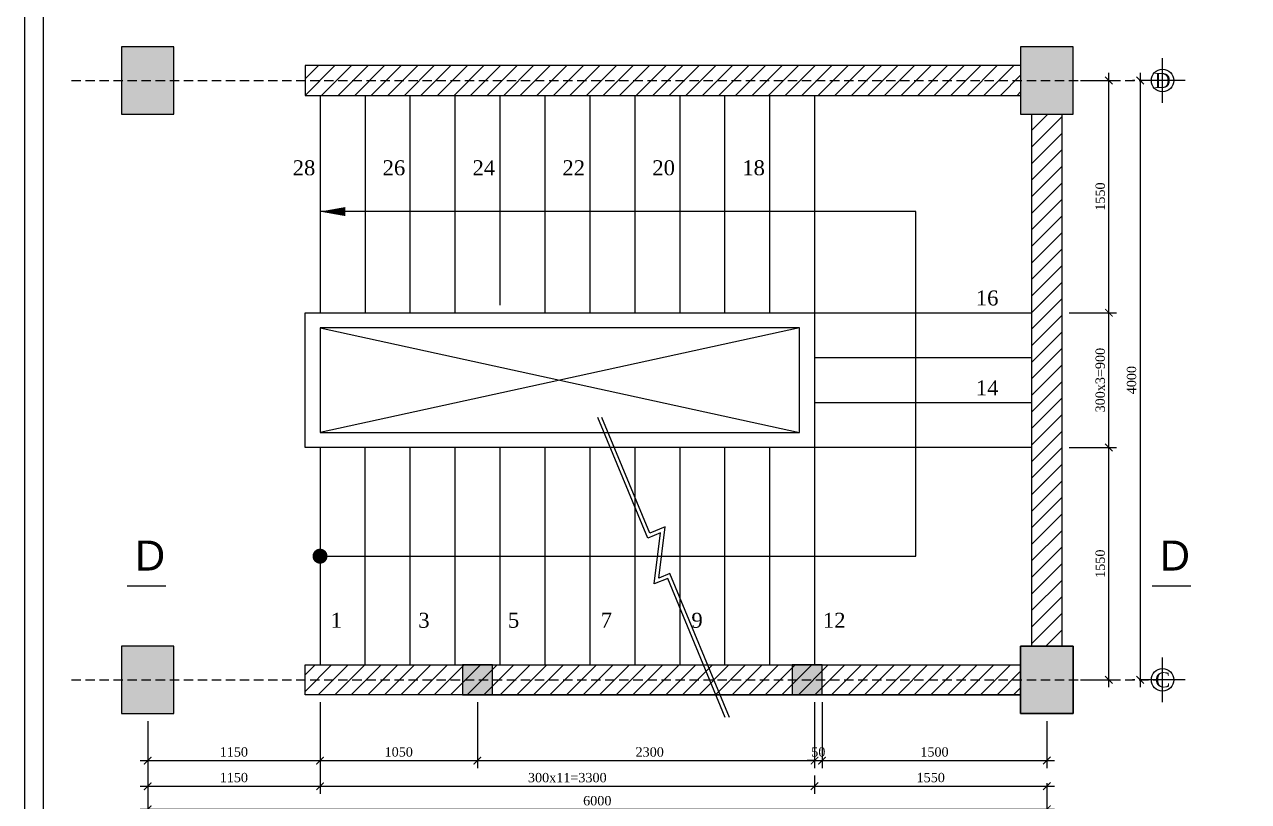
# Model space of a CAD drawing. Extents: x 394 to 4072, y -2056 to 755.
# Drawn here: x 3231.5 to 3558.2, y 298.3 to 505.8 of the extents above; entities that cross this region are included whole.
import ezdxf
from ezdxf.enums import TextEntityAlignment as Align

# ---------------------------------------------------------------- set-up
doc = ezdxf.new("R2010")
doc.units = 0
doc.header["$MEASUREMENT"] = 0
doc.linetypes.add('CENTER2', pattern=[1.125, 0.75, -0.125, 0.125, -0.125])
doc.linetypes.add('HIDDEN', pattern=[0.375, 0.25, -0.125])
doc.layers.get('0').update_dxf_attribs({"linetype": 'CONTINUOUS'})
doc.layers.get('DEFPOINTS').update_dxf_attribs({"linetype": 'CONTINUOUS'})
for name, color, linetype in [('BAODAM', 3, 'CONTINUOUS'), ('cot', 8, 'CONTINUOUS'), ('DIM', 1, 'CONTINUOUS'), ('DUT', 7, 'CENTER2'), ('HATCH', 5, 'CONTINUOUS'), ('MOTAAR', 1, 'CONTINUOUS'), ('TEXT', 7, 'CONTINUOUS'), ('THEP', 6, 'CONTINUOUS'), ('TUONG', 7, 'CONTINUOUS')]:
    doc.layers.add(name, color=color, linetype=linetype)
doc.styles.add('T2', font='')
doc.styles.add('VNI-HELVE', font='')
doc.styles.add('VNI-TIMES', font='')
doc.styles.get('T2').set_extended_font_data('VNI-Times')
doc.styles.get('VNI-HELVE').set_extended_font_data('VNI-Helve')
doc.styles.get('VNI-TIMES').set_extended_font_data('VNI-Times')
doc.dimstyles.new('TL25', dxfattribs={"dimtxt": 2.5, "dimasz": 2, "dimexe": 2, "dimexo": 2, "dimgap": 1, "dimtad": 1, "dimdec": 0, "dimlfac": 25, "dimzin": 0, "dimdsep": 46, "dimtxsty": 'T2', "dimblk": 'ARCHTICK', "dimcen": 2.5, "dimdle": 2, "dimclrd": 1, "dimclre": 1, "dimclrt": 2, "dimadec": 0, "dimazin": 0, "dimtfac": 1, "dimtdec": 0, "dimtix": 1, "dimtofl": 0, "dimtmove": 0, "dimatfit": 0, "dimldrblk": 'ARCHTICK', "dimfxl": 1, "dimtolj": 1, "dimtzin": 0, "dimlwd": -1, "dimlwe": -1, "dimarcsym": 0})
pattern_1 = [(45, (-615.84, -748.396), (-2.2097087, 2.2097087), [])]

# ---------------------------------------------------------------- blocks, each defined once
blk = doc.blocks.new('_ARCHTICK')
at = {"color": 0, "linetype": 'ByBlock', "const_width": 0.15}
blk.add_lwpolyline([(-0.5, -0.5), (0.5, 0.5)], dxfattribs=at)
blk = doc.blocks.new('*D152')
at = {"layer": 'DEFPOINTS', "color": 0, "transparency": 16777216}
for p in [(3310.39, 326.81), (3264.38, 321.81), (3310.39, 309.25)]:
    blk.add_point(p, dxfattribs=at)
at = {"layer": 'TUONG', "color": 1, "transparency": 16777216}
for p, q in [((3310.39, 324.81), (3310.39, 307.25)), ((3264.38, 319.81), (3264.38, 307.25)), ((3262.38, 309.25), (3312.39, 309.25))]:
    blk.add_line(p, q, dxfattribs=at)
at = {"layer": 'TUONG', "color": 1, "transparency": 16777216, "xscale": 2, "yscale": 2, "zscale": 2, "rotation": 180}
blk.add_blockref('_ARCHTICK', (3264.38, 309.25), dxfattribs=at)
at = {"layer": 'TUONG', "color": 1, "transparency": 16777216, "xscale": 2, "yscale": 2, "zscale": 2}
blk.add_blockref('_ARCHTICK', (3310.39, 309.25), dxfattribs=at)
at = {"layer": 'TUONG', "color": 2, "transparency": 16777216, "insert": (3287.38, 311.55), "char_height": 2.5, "attachment_point": 5, "style": 'T2'}
blk.add_mtext('\\A1;1150', dxfattribs=at)
blk = doc.blocks.new('*D151')
at = {"layer": 'DEFPOINTS', "color": 0, "transparency": 16777216}
for p in [(3310.39, 326.81), (3352.38, 326.81), (3352.38, 309.25)]:
    blk.add_point(p, dxfattribs=at)
at = {"layer": 'TUONG', "color": 1, "transparency": 16777216}
for p, q in [((3310.39, 324.81), (3310.39, 307.25)), ((3352.38, 324.81), (3352.38, 307.25)), ((3308.39, 309.25), (3354.38, 309.25))]:
    blk.add_line(p, q, dxfattribs=at)
at = {"layer": 'TUONG', "color": 1, "transparency": 16777216, "xscale": 2, "yscale": 2, "zscale": 2, "rotation": 180}
blk.add_blockref('_ARCHTICK', (3310.39, 309.25), dxfattribs=at)
at = {"layer": 'TUONG', "color": 1, "transparency": 16777216, "xscale": 2, "yscale": 2, "zscale": 2}
blk.add_blockref('_ARCHTICK', (3352.38, 309.25), dxfattribs=at)
at = {"layer": 'TUONG', "color": 2, "transparency": 16777216, "insert": (3331.39, 311.55), "char_height": 2.5, "attachment_point": 5, "style": 'T2'}
blk.add_mtext('\\A1;1050', dxfattribs=at)
blk = doc.blocks.new('*D150')
at = {"layer": 'DEFPOINTS', "color": 0, "transparency": 16777216}
for p in [(3444.38, 326.81), (3352.38, 320.81), (3444.38, 309.25)]:
    blk.add_point(p, dxfattribs=at)
at = {"layer": 'TUONG', "color": 1, "transparency": 16777216}
for p, q in [((3444.38, 324.81), (3444.38, 307.25)), ((3352.38, 318.81), (3352.38, 307.25)), ((3350.38, 309.25), (3446.38, 309.25))]:
    blk.add_line(p, q, dxfattribs=at)
at = {"layer": 'TUONG', "color": 1, "transparency": 16777216, "xscale": 2, "yscale": 2, "zscale": 2, "rotation": 180}
blk.add_blockref('_ARCHTICK', (3352.38, 309.25), dxfattribs=at)
at = {"layer": 'TUONG', "color": 1, "transparency": 16777216, "xscale": 2, "yscale": 2, "zscale": 2}
blk.add_blockref('_ARCHTICK', (3444.38, 309.25), dxfattribs=at)
at = {"layer": 'TUONG', "color": 2, "transparency": 16777216, "insert": (3398.38, 311.53), "char_height": 2.5, "attachment_point": 5, "style": 'T2'}
blk.add_mtext('\\A1;2300', dxfattribs=at)
blk = doc.blocks.new('*D149')
at = {"layer": 'DEFPOINTS', "color": 0, "transparency": 16777216}
for p in [(3444.38, 326.81), (3504.39, 321.81), (3504.39, 309.25)]:
    blk.add_point(p, dxfattribs=at)
at = {"layer": 'TUONG', "color": 1, "transparency": 16777216}
for p, q in [((3444.38, 324.81), (3444.38, 307.25)), ((3504.39, 319.81), (3504.39, 307.25)), ((3442.38, 309.25), (3506.39, 309.25))]:
    blk.add_line(p, q, dxfattribs=at)
at = {"layer": 'TUONG', "color": 1, "transparency": 16777216, "xscale": 2, "yscale": 2, "zscale": 2, "rotation": 180}
blk.add_blockref('_ARCHTICK', (3444.38, 309.25), dxfattribs=at)
at = {"layer": 'TUONG', "color": 1, "transparency": 16777216, "xscale": 2, "yscale": 2, "zscale": 2}
blk.add_blockref('_ARCHTICK', (3504.39, 309.25), dxfattribs=at)
at = {"layer": 'TUONG', "color": 2, "transparency": 16777216, "insert": (3474.39, 311.55), "char_height": 2.5, "attachment_point": 5, "style": 'T2'}
blk.add_mtext('\\A1;1500', dxfattribs=at)
blk = doc.blocks.new('*D148')
at = {"layer": 'DEFPOINTS', "color": 0, "transparency": 16777216}
for p in [(3264.38, 304.01), (3504.39, 304.01), (3504.39, 296.24)]:
    blk.add_point(p, dxfattribs=at)
at = {"layer": 'TUONG', "color": 1, "transparency": 16777216}
for p, q in [((3264.38, 302.01), (3264.38, 294.24)), ((3504.39, 302.01), (3504.39, 294.24)), ((3262.38, 296.24), (3506.39, 296.24))]:
    blk.add_line(p, q, dxfattribs=at)
at = {"layer": 'TUONG', "color": 1, "transparency": 16777216, "xscale": 2, "yscale": 2, "zscale": 2, "rotation": 180}
blk.add_blockref('_ARCHTICK', (3264.38, 296.24), dxfattribs=at)
at = {"layer": 'TUONG', "color": 1, "transparency": 16777216, "xscale": 2, "yscale": 2, "zscale": 2}
blk.add_blockref('_ARCHTICK', (3504.39, 296.24), dxfattribs=at)
at = {"layer": 'TUONG', "color": 2, "transparency": 16777216, "insert": (3384.39, 298.53), "char_height": 2.5, "attachment_point": 5, "style": 'T2'}
blk.add_mtext('\\A1;6000', dxfattribs=at)
blk = doc.blocks.new('*D147')
at = {"layer": 'DEFPOINTS', "color": 0, "transparency": 16777216}
for p in [(3508.39, 392.81), (3520.95, 392.81), (3511.39, 330.81)]:
    blk.add_point(p, dxfattribs=at)
at = {"layer": 'TUONG', "color": 1, "transparency": 16777216}
for p, q in [((3510.39, 392.81), (3522.95, 392.81)), ((3520.95, 328.81), (3520.95, 394.81)), ((3513.39, 330.81), (3522.95, 330.81))]:
    blk.add_line(p, q, dxfattribs=at)
at = {"layer": 'TUONG', "color": 1, "transparency": 16777216, "xscale": 2, "yscale": 2, "zscale": 2}
for p, rotation in [((3520.95, 392.81), 90), ((3520.95, 330.81), 270)]:
    blk.add_blockref('_ARCHTICK', p, dxfattribs=dict(at, rotation=rotation))
at = {"layer": 'TUONG', "color": 2, "transparency": 16777216, "insert": (3518.65, 361.81), "char_height": 2.5, "attachment_point": 5, "rotation": 90, "style": 'T2'}
blk.add_mtext('\\A1;1550', dxfattribs=at)
blk = doc.blocks.new('*D146')
at = {"layer": 'DEFPOINTS', "color": 0, "transparency": 16777216}
for p in [(3508.39, 428.81), (3520.95, 428.81), (3508.39, 392.81)]:
    blk.add_point(p, dxfattribs=at)
at = {"layer": 'TUONG', "color": 1, "transparency": 16777216}
for p, q in [((3510.39, 428.81), (3522.95, 428.81)), ((3520.95, 390.81), (3520.95, 430.81)), ((3510.39, 392.81), (3522.95, 392.81))]:
    blk.add_line(p, q, dxfattribs=at)
at = {"layer": 'TUONG', "color": 1, "transparency": 16777216, "xscale": 2, "yscale": 2, "zscale": 2}
for p, rotation in [((3520.95, 428.81), 90), ((3520.95, 392.81), 270)]:
    blk.add_blockref('_ARCHTICK', p, dxfattribs=dict(at, rotation=rotation))
at = {"layer": 'TUONG', "color": 2, "transparency": 16777216, "insert": (3518.65, 410.81), "char_height": 2.5, "attachment_point": 5, "rotation": 90, "style": 'T2'}
blk.add_mtext('\\A1;300x3=900', dxfattribs=at)
blk = doc.blocks.new('*D145')
at = {"layer": 'DEFPOINTS', "color": 0, "transparency": 16777216}
for p in [(3511.39, 490.82), (3520.95, 490.82), (3508.39, 428.81)]:
    blk.add_point(p, dxfattribs=at)
at = {"layer": 'TUONG', "color": 1, "transparency": 16777216}
for p, q in [((3513.39, 490.82), (3522.95, 490.82)), ((3520.95, 426.81), (3520.95, 492.82)), ((3510.39, 428.81), (3522.95, 428.81))]:
    blk.add_line(p, q, dxfattribs=at)
at = {"layer": 'TUONG', "color": 1, "transparency": 16777216, "xscale": 2, "yscale": 2, "zscale": 2}
for p, rotation in [((3520.95, 490.82), 90), ((3520.95, 428.81), 270)]:
    blk.add_blockref('_ARCHTICK', p, dxfattribs=dict(at, rotation=rotation))
at = {"layer": 'TUONG', "color": 2, "transparency": 16777216, "insert": (3518.65, 459.82), "char_height": 2.5, "attachment_point": 5, "rotation": 90, "style": 'T2'}
blk.add_mtext('\\A1;1550', dxfattribs=at)
blk = doc.blocks.new('*D144')
at = {"layer": 'DEFPOINTS', "color": 0, "transparency": 16777216}
for p in [(3529.83, 490.82), (3529.28, 330.81), (3529.83, 330.81)]:
    blk.add_point(p, dxfattribs=at)
at = {"layer": 'TUONG', "color": 1, "transparency": 16777216}
for p, q in [((3527.83, 490.82), (3527.28, 490.82)), ((3529.28, 492.82), (3529.28, 328.81)), ((3527.83, 330.81), (3527.28, 330.81))]:
    blk.add_line(p, q, dxfattribs=at)
at = {"layer": 'TUONG', "color": 1, "transparency": 16777216, "xscale": 2, "yscale": 2, "zscale": 2}
for p, rotation in [((3529.28, 490.82), 90), ((3529.28, 330.81), 270)]:
    blk.add_blockref('_ARCHTICK', p, dxfattribs=dict(at, rotation=rotation))
at = {"layer": 'TUONG', "color": 2, "transparency": 16777216, "insert": (3527, 410.82), "char_height": 2.5, "attachment_point": 5, "rotation": 90, "style": 'T2'}
blk.add_mtext('\\A1;4000', dxfattribs=at)
blk = doc.blocks.new('truc2')
at = {"layer": 'MOTAAR'}
for p, q in [((0, -15), (0, 0)), ((7.5, -7.5), (-7.5, -7.5))]:
    blk.add_line(p, q, dxfattribs=at)
blk.add_lwpolyline([(0, -3.5), (0, -1.84)], dxfattribs=at)
blk.add_circle((0, -7.5), 3.75, dxfattribs=at)
at = {"layer": 'TEXT', "style": 'T2'}
blk.add_attdef('1', text='', height=5, dxfattribs=at).set_placement((0, -7.5), align=Align.MIDDLE_CENTER)
blk = doc.blocks.new('*D153')
at = {"layer": 'DEFPOINTS', "color": 0, "transparency": 16777216}
for p in [(3442.39, 326.81), (3444.38, 326.81), (3444.38, 309.25)]:
    blk.add_point(p, dxfattribs=at)
at = {"layer": 'TUONG', "color": 1, "transparency": 16777216}
for p, q in [((3442.39, 324.81), (3442.39, 307.25)), ((3444.38, 324.81), (3444.38, 307.25)), ((3442.39, 309.25), (3440.39, 309.25)), ((3444.38, 309.25), (3446.38, 309.25))]:
    blk.add_line(p, q, dxfattribs=at)
at = {"layer": 'TUONG', "color": 1, "transparency": 16777216, "xscale": 2, "yscale": 2, "zscale": 2}
blk.add_blockref('_ARCHTICK', (3442.39, 309.25), dxfattribs=at)
at = {"layer": 'TUONG', "color": 1, "transparency": 16777216, "xscale": 2, "yscale": 2, "zscale": 2, "rotation": 180}
blk.add_blockref('_ARCHTICK', (3444.38, 309.25), dxfattribs=at)
at = {"layer": 'TUONG', "color": 2, "transparency": 16777216, "insert": (3443.39, 311.55), "char_height": 2.5, "attachment_point": 5, "style": 'T2'}
blk.add_mtext('\\A1;50', dxfattribs=at)
blk = doc.blocks.new('*D154')
at = {"layer": 'DEFPOINTS', "color": 0, "transparency": 16777216}
for p in [(3310.39, 307.25), (3442.39, 307.25), (3442.39, 302.41)]:
    blk.add_point(p, dxfattribs=at)
at = {"layer": 'TUONG', "color": 1, "transparency": 16777216}
for p, q in [((3310.39, 305.25), (3310.39, 300.41)), ((3442.39, 305.25), (3442.39, 300.41)), ((3308.39, 302.41), (3444.39, 302.41))]:
    blk.add_line(p, q, dxfattribs=at)
at = {"layer": 'TUONG', "color": 1, "transparency": 16777216, "xscale": 2, "yscale": 2, "zscale": 2, "rotation": 180}
blk.add_blockref('_ARCHTICK', (3310.39, 302.41), dxfattribs=at)
at = {"layer": 'TUONG', "color": 1, "transparency": 16777216, "xscale": 2, "yscale": 2, "zscale": 2}
blk.add_blockref('_ARCHTICK', (3442.39, 302.41), dxfattribs=at)
at = {"layer": 'TUONG', "color": 2, "transparency": 16777216, "insert": (3376.39, 304.69), "char_height": 2.5, "attachment_point": 5, "style": 'T2'}
blk.add_mtext('\\A1;300x11=3300', dxfattribs=at)
blk = doc.blocks.new('*D155')
at = {"layer": 'DEFPOINTS', "color": 0, "transparency": 16777216}
for p in [(3442.39, 305.25), (3504.39, 305.25), (3504.39, 302.41)]:
    blk.add_point(p, dxfattribs=at)
at = {"layer": 'TUONG', "color": 1, "transparency": 16777216}
for p, q in [((3440.39, 302.41), (3506.39, 302.41)), ((3442.39, 303.25), (3442.39, 300.41)), ((3504.39, 303.25), (3504.39, 300.41))]:
    blk.add_line(p, q, dxfattribs=at)
at = {"layer": 'TUONG', "color": 1, "transparency": 16777216, "xscale": 2, "yscale": 2, "zscale": 2, "rotation": 180}
blk.add_blockref('_ARCHTICK', (3442.39, 302.41), dxfattribs=at)
at = {"layer": 'TUONG', "color": 1, "transparency": 16777216, "xscale": 2, "yscale": 2, "zscale": 2}
blk.add_blockref('_ARCHTICK', (3504.39, 302.41), dxfattribs=at)
at = {"layer": 'TUONG', "color": 2, "transparency": 16777216, "insert": (3473.39, 304.71), "char_height": 2.5, "attachment_point": 5, "style": 'T2'}
blk.add_mtext('\\A1;1550', dxfattribs=at)
blk = doc.blocks.new('*D156')
at = {"layer": 'DEFPOINTS', "color": 0, "transparency": 16777216}
for p in [(3264.38, 312.98), (3310.39, 312.98), (3310.39, 302.41)]:
    blk.add_point(p, dxfattribs=at)
at = {"layer": 'TUONG', "color": 1, "transparency": 16777216}
for p, q in [((3264.38, 310.98), (3264.38, 300.41)), ((3310.39, 310.98), (3310.39, 300.41)), ((3262.38, 302.41), (3312.39, 302.41))]:
    blk.add_line(p, q, dxfattribs=at)
at = {"layer": 'TUONG', "color": 1, "transparency": 16777216, "xscale": 2, "yscale": 2, "zscale": 2, "rotation": 180}
blk.add_blockref('_ARCHTICK', (3264.38, 302.41), dxfattribs=at)
at = {"layer": 'TUONG', "color": 1, "transparency": 16777216, "xscale": 2, "yscale": 2, "zscale": 2}
blk.add_blockref('_ARCHTICK', (3310.39, 302.41), dxfattribs=at)
at = {"layer": 'TUONG', "color": 2, "transparency": 16777216, "insert": (3287.38, 304.71), "char_height": 2.5, "attachment_point": 5, "style": 'T2'}
blk.add_mtext('\\A1;1150', dxfattribs=at)

msp = doc.modelspace()

# ---------------------------------------------------------------- hatches: boundary and pattern name
at = {"layer": 'HATCH'}
h = msp.add_hatch(dxfattribs=at)
h.set_pattern_fill('ANSI31', color=256, scale=25, style=0)
h.set_pattern_definition(pattern_1)
h.paths.add_polyline_path([(3497.39, 486.828), (3497.39, 494.814), (3306.392, 494.814), (3306.392, 486.828)])
h = msp.add_hatch(dxfattribs=at)
h.set_pattern_fill('ANSI31', color=256, scale=25, style=0)
h.set_pattern_definition(pattern_1)
h.paths.add_polyline_path([(3508.388, 481.824), (3500.382, 481.824), (3500.382, 339.814), (3508.388, 339.814)])
h = msp.add_hatch(dxfattribs=at)
h.set_pattern_fill('ANSI31', color=256, scale=25, style=0)
h.set_pattern_definition(pattern_1)
h.paths.add_polyline_path([(3306.392, 334.814), (3306.392, 326.814), (3497.388, 326.814), (3497.388, 334.814)])

# ---------------------------------------------------------------- linework, layer by layer
at = {"layer": 'BAODAM', "color": 4, "linetype": 'Continuous', "ltscale": 4}
for p, q in [((3310.392, 486.827), (3310.392, 428.814)), ((3322.392, 486.823), (3322.392, 428.814)), ((3334.392, 486.82), (3334.392, 428.814)), ((3346.392, 486.817), (3346.392, 428.814)), ((3358.387, 486.814), (3358.387, 430.814)), ((3370.387, 486.814), (3370.387, 428.814)), ((3382.387, 486.814), (3382.387, 428.814)), ((3394.387, 486.814), (3394.387, 428.814)), ((3406.387, 486.814), (3406.387, 428.814)), ((3418.387, 486.814), (3418.387, 428.814)), ((3430.387, 486.814), (3430.387, 428.814)), ((3442.387, 486.814), (3442.387, 428.814)), ((3442.387, 428.814), (3500.382, 428.814)), ((3500.387, 416.814), (3442.387, 416.814)), ((3442.387, 404.814), (3500.387, 404.814)), ((3310.392, 392.814), (3310.387, 334.814)), ((3322.387, 392.814), (3322.387, 334.814)), ((3334.387, 392.814), (3334.387, 334.814)), ((3346.387, 392.814), (3346.387, 334.814)), ((3358.387, 392.814), (3358.388, 334.814)), ((3370.387, 392.814), (3370.388, 334.814)), ((3382.387, 392.814), (3382.387, 334.814)), ((3394.387, 392.814), (3394.388, 334.814)), ((3406.387, 392.814), (3406.387, 334.814)), ((3418.387, 392.814), (3418.388, 334.814)), ((3430.387, 392.814), (3430.387, 334.814)), ((3500.387, 392.814), (3438.387, 392.814)), ((3442.387, 392.814), (3442.388, 334.814))]:
    msp.add_line(p, q, dxfattribs=at)
for points in [[(3306.392, 428.814), (3442.387, 428.814), (3442.387, 392.814), (3306.392, 392.814)], [(3438.387, 424.814), (3310.392, 424.814), (3310.392, 396.814), (3438.387, 396.814)]]:
    msp.add_lwpolyline(points, close=True, dxfattribs=at)
at = {"layer": 'cot', "lineweight": -2, "ltscale": 10}
for p, q in [((3438.387, 424.814), (3310.392, 396.814)), ((3310.392, 424.814), (3438.387, 396.814))]:
    msp.add_line(p, q, dxfattribs=at)
at = {"layer": 'cot'}
for points in [[(3257.384, 481.824), (3271.384, 481.824), (3271.384, 499.824), (3257.384, 499.824)], [(3497.39, 481.824), (3511.39, 481.824), (3511.39, 499.824), (3497.39, 499.824)], [(3257.382, 321.814), (3271.382, 321.814), (3271.382, 339.814), (3257.382, 339.814)], [(3497.388, 321.814), (3511.388, 321.814), (3511.388, 339.814), (3497.388, 339.814)]]:
    msp.add_lwpolyline(points, close=True, dxfattribs=at)
at = {"layer": 'cot', "lineweight": -2, "ltscale": 10}
for points in [[(3418.567, 320.789), (3403.237, 357.904), (3399.618, 356.409), (3401.307, 370.05), (3397.845, 368.62), (3384.552, 400.802)], [(3419.649, 320.789), (3403.779, 359.21), (3400.821, 357.988), (3402.51, 371.629), (3398.387, 369.926), (3385.634, 400.802)]]:
    msp.add_lwpolyline(points, dxfattribs=at)
at = {"layer": 'cot'}
for points in [[(3257.384, 499.824), (3271.384, 499.824), (3257.384, 481.824), (3271.384, 481.824)], [(3497.39, 499.824), (3511.39, 499.824), (3497.39, 481.824), (3511.39, 481.824)], [(3257.382, 339.814), (3271.382, 339.814), (3257.382, 321.814), (3271.382, 321.814)], [(3497.388, 339.814), (3511.388, 339.814), (3497.388, 321.814), (3511.388, 321.814)], [(3348.382, 334.814), (3348.382, 326.814), (3356.387, 334.814), (3356.387, 326.814)], [(3436.377, 334.814), (3436.377, 326.814), (3444.382, 334.814), (3444.382, 326.814)]]:
    msp.add_solid(points, dxfattribs=at)
at = {"layer": 'DUT', "linetype": 'HIDDEN', "ltscale": 10}
for p, q in [((3244.005, 490.827), (3529.832, 490.823)), ((3244.005, 330.814), (3533.612, 330.814))]:
    msp.add_line(p, q, dxfattribs=at)
at = {"layer": 'TEXT', "ltscale": 10}
msp.add_lwpolyline([(3231.497, 160.501), (4072.497, 160.501), (4072.497, 754.501), (3231.497, 754.501)], close=True, dxfattribs=at)
at = {"layer": 'TEXT', "color": 7, "linetype": 'Continuous', "const_width": 0.4}
for points in [[(3258.864, 355.871), (3269.315, 355.871)], [(3532.421, 355.871), (3542.872, 355.871)]]:
    msp.add_lwpolyline(points, dxfattribs=at)
at = {"layer": 'THEP', "ltscale": 10}
msp.add_lwpolyline([(3236.497, 165.501), (4067.497, 165.501), (4067.497, 749.501), (3236.497, 749.501)], close=True, dxfattribs=at)
at = {"layer": 'TUONG', "color": 3}
for q in [(3434.382, 326.814), (3442.376, 326.814)]:
    msp.add_line((3356.382, 326.814), q, dxfattribs=at)
at = {"layer": 'TUONG'}
msp.add_line((3442.376, 326.814), (3497.388, 326.815), dxfattribs=at)
for points in [[(3271.384, 499.824), (3257.384, 499.824), (3257.384, 481.824), (3271.384, 481.824)], [(3497.39, 481.824), (3511.39, 481.824), (3511.39, 499.824), (3497.39, 499.824)], [(3271.382, 339.814), (3257.382, 339.814), (3257.382, 321.814), (3271.382, 321.814)], [(3497.388, 339.814), (3511.388, 339.814), (3511.388, 321.814), (3497.388, 321.814)], [(3356.387, 334.814), (3348.382, 334.814), (3348.382, 326.814), (3356.387, 326.814)], [(3444.382, 334.814), (3436.377, 334.814), (3436.377, 326.814), (3444.382, 326.814)]]:
    msp.add_lwpolyline(points, close=True, dxfattribs=at)
for points in [[(3497.39, 494.814), (3306.392, 494.814), (3306.392, 486.828), (3497.39, 486.828)], [(3500.382, 339.814), (3500.382, 481.824)], [(3508.388, 481.824), (3508.388, 339.814)], [(3310.387, 363.814), (3469.387, 363.814), (3469.387, 455.814), (3310.392, 455.814)], [(3497.388, 326.814), (3306.392, 326.814), (3306.392, 334.814), (3497.388, 334.814)]]:
    msp.add_lwpolyline(points, dxfattribs=at)
msp.add_lwpolyline([(3310.377, 455.814, 0, 2.4, 0), (3317.104, 455.814, 2.4, 2.4, 0)], format="xyseb", dxfattribs=at)
at = {"layer": 'TUONG', "color": 0, "linetype": 'ByBlock', "const_width": 1.99}
msp.add_lwpolyline([(3309.382, 363.814, -1), (3311.392, 363.814, -1)], format="xyb", close=True, dxfattribs=at)

# ---------------------------------------------------------------- block references
at = {"layer": 'DIM', "ltscale": 10, "xscale": 0.8000000000000002, "yscale": 0.8000000000000002, "zscale": 0.8000000000000002}
for p, values in [((3535.281, 496.814), {'1': 'D'}), ((3535.281, 336.814), {'1': 'C'})]:
    msp.add_blockref('truc2', p, dxfattribs=at).add_auto_attribs(values)

# ---------------------------------------------------------------- texts
at = {"layer": 'TEXT', "color": 7, "linetype": 'Continuous', "style": 'VNI-HELVE'}
for p in [(3260.963, 359.991), (3534.521, 359.991)]:
    msp.add_text('D', height=8, dxfattribs=at).set_placement(p)
at = {"layer": 'TUONG', "style": 'VNI-TIMES'}
for s, p in [('28', (3306.112, 465.513)), ('26', (3330.112, 465.513)), ('24', (3354.107, 465.513)), ('22', (3378.107, 465.513)), ('20', (3402.107, 465.513)), ('18', (3426.107, 465.513)), ('16', (3488.447, 430.755)), ('14', (3488.447, 406.755)), ('1', (3314.716, 344.715)), ('3', (3338.129, 344.71)), ('5', (3362.048, 344.715)), ('7', (3386.812, 344.71)), ('9', (3411.023, 344.71)), ('12', (3447.626, 344.71))]:
    msp.add_text(s, height=4, dxfattribs=at).set_placement(p, align=Align.CENTER)

# ---------------------------------------------------------------- dimensions: what is measured, and where the dimension line sits
at = {"layer": 'TUONG'}
for base, p1, p2, picture, middle in [((3520.947, 490.824), (3508.388, 428.814), (3511.39, 490.824), '*D145', (3518.647, 459.819)), ((3529.281, 330.814), (3529.832, 490.823), (3529.832, 330.814), '*D144', (3527.001, 410.818)), ((3520.947, 392.814), (3511.388, 330.814), (3508.388, 392.814), '*D147', (3518.647, 361.814))]:
    dim = msp.add_linear_dim(base=base, p1=p1, p2=p2, angle=90, dimstyle='TL25', dxfattribs=at)
    dim.commit()
    dim.dimension.update_dxf_attribs({"geometry": picture, "text_midpoint": middle})
dim = msp.add_linear_dim(base=(3520.947, 428.814), p1=(3508.388, 392.814), p2=(3508.388, 428.814), angle=90, text='300x3=900', dimstyle='TL25', dxfattribs=at)
dim.commit()
dim.dimension.update_dxf_attribs({"geometry": '*D146', "text_midpoint": (3520.947, 410.814), "dimtype": 160})
for base, p1, p2, picture, middle in [((3310.387, 309.249), (3264.382, 321.814), (3310.387, 326.814), '*D152', (3287.385, 311.549)), ((3444.382, 309.249), (3352.385, 320.814), (3444.382, 326.814), '*D150', (3398.383, 311.529)), ((3444.382, 309.249), (3442.388, 326.814), (3444.382, 326.814), '*D153', (3443.385, 311.549)), ((3504.388, 309.249), (3444.382, 326.814), (3504.388, 321.814), '*D149', (3474.385, 311.549)), ((3310.387, 302.408), (3264.382, 312.984), (3310.387, 312.984), '*D156', (3287.385, 304.708)), ((3504.388, 296.237), (3264.382, 304.007), (3504.388, 304.007), '*D148', (3384.385, 298.531)), ((3504.388, 302.408), (3442.388, 305.249), (3504.388, 305.249), '*D155', (3473.388, 304.708))]:
    dim = msp.add_linear_dim(base=base, p1=p1, p2=p2, dimstyle='TL25', dxfattribs=at)
    dim.commit()
    dim.dimension.update_dxf_attribs({"geometry": picture, "text_midpoint": middle})
dim = msp.add_linear_dim(base=(3352.385, 309.249), p1=(3310.387, 326.814), p2=(3352.385, 326.814), dimstyle='TL25', dxfattribs=at)
dim.commit()
dim.dimension.update_dxf_attribs({"geometry": '*D151', "text_midpoint": (3331.386, 309.249), "dimtype": 160})
dim = msp.add_linear_dim(base=(3442.388, 302.408), p1=(3310.387, 307.249), p2=(3442.388, 307.249), text='300x11=3300', dimstyle='TL25', dxfattribs=at)
dim.commit()
dim.dimension.update_dxf_attribs({"geometry": '*D154', "text_midpoint": (3376.388, 304.687)})

doc.saveas('drawing.dxf')
